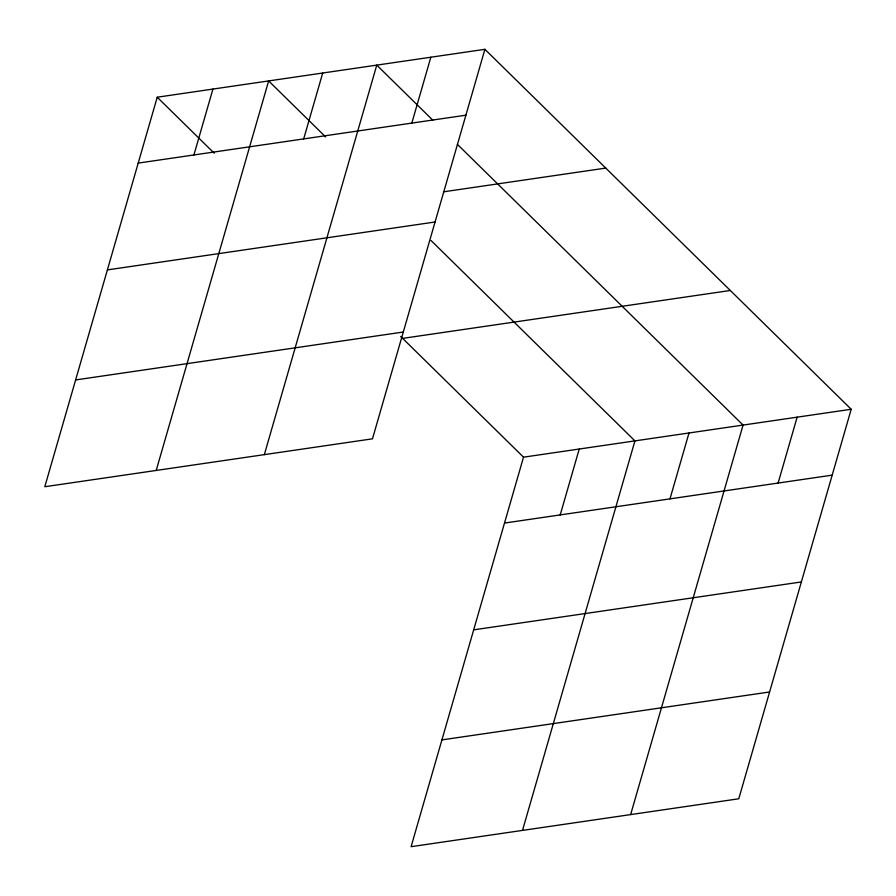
<?xml version="1.0" encoding="UTF-8"?>
<svg xmlns="http://www.w3.org/2000/svg" width="896" height="896" viewBox="0 0 896 896"><rect width="100%" height="100%" fill="white"/><g stroke="black" fill="none" stroke-linecap="round" stroke-linejoin="round"><path stroke-width="1.34" d="M157.226 97.216L44.8 486.73L372.478 438.827L484.904 49.314L157.226 97.216L214.222 153.227M193.917 154.963L212.934 89.074M156.206 470.445L268.643 80.931L325.64 136.942M303.688 138.914L322.706 73.024M264.342 454.63L376.768 65.117L432.79 120.165M411.824 123.099L430.842 57.21M400.669 336.448L523.522 457.173L411.096 846.686L738.774 798.784L851.2 409.27L484.904 49.314M560.213 514.92L579.23 449.03M522.502 830.402L634.928 440.888L431.032 240.509M669.984 498.87L689.002 432.981M630.638 814.587L743.064 425.074L457.352 144.312M778.12 483.056L797.138 417.166M138.208 163.106L465.886 115.192M443.587 191.811L605.786 168.09M107.386 269.898L435.064 221.995M75.622 379.938L403.301 332.024M402.651 338.386L730.318 290.483M523.522 457.173L851.2 409.27M504.504 523.062L832.182 475.149M473.682 629.854L801.36 581.952M441.918 739.894L769.597 691.981"/></g></svg>
